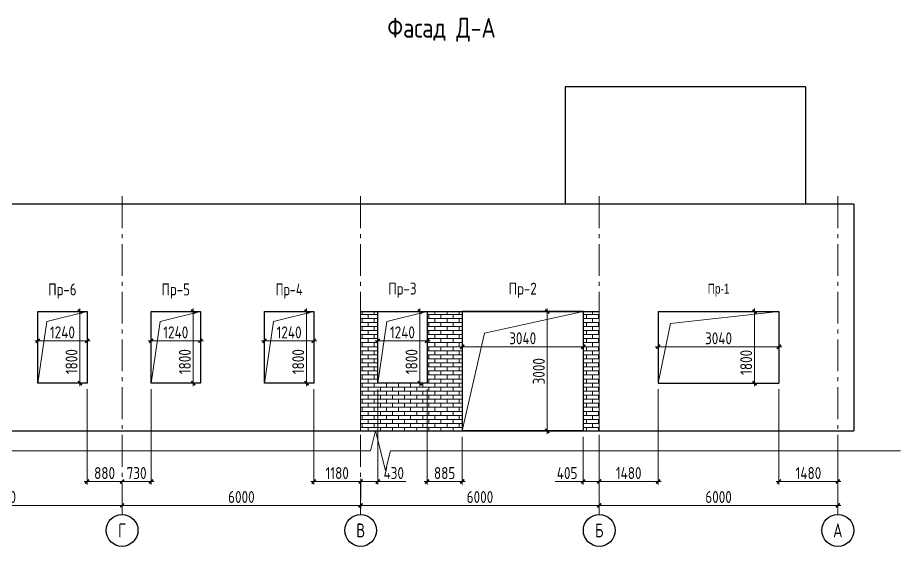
# Model space of a CAD drawing. Extents: x -965262 to 1142518, y -357520 to 71675.
# Drawn here: x 1074066 to 1096264, y -224743 to -211451 of the extents above; entities that cross this region are included whole.
import ezdxf

# ---------------------------------------------------------------- set-up
doc = ezdxf.new("R2010")
doc.units = 0
doc.header["$LTSCALE"] = 10
doc.linetypes.add('GOST2.303 6', pattern=[12, 8, -1.5, 1, -1.5])
doc.layers.get('0').update_dxf_attribs({"linetype": 'CONTINUOUS', "lineweight": 30})
doc.layers.get('Defpoints').update_dxf_attribs({"linetype": 'CONTINUOUS'})
doc.styles.add('GOST 2.304', font='isocpeur.ttf', dxfattribs={"width": 0.75, "height": 250})
doc.styles.add('ГОСТ 2м', font='isocpeur.ttf', dxfattribs={"width": 0.8, "height": 250})
doc.dimstyles.new('ГОСТ 2м', dxfattribs={"dimtxt": 250, "dimasz": 100, "dimexe": 75, "dimexo": 150, "dimgap": 62.5, "dimtad": 1, "dimdec": 0, "dimtxsty": 'ГОСТ 2м', "dimblk": 'ARCHTICK', "dimcen": 150, "dimdle": 75, "dimclrd": 256, "dimclre": 256, "dimclrt": 256, "dimadec": 0, "dimazin": 0, "dimtfac": 1, "dimtdec": 0, "dimtmove": 0, "dimatfit": 3, "dimldrblk": 'OBLIQUE', "dimfxl": 1, "dimlwd": 15, "dimlwe": 15, "dimarcsym": 0})

# ---------------------------------------------------------------- blocks, each defined once
blk = doc.blocks.new('_ArchTick')
at = {"color": 0, "linetype": 'ByBlock', "lineweight": 0, "const_width": 0.4}
blk.add_lwpolyline([(-0.5, -0.5), (0.5, 0.5)], dxfattribs=at)
blk = doc.blocks.new('*D2397')
at = {"lineweight": 15, "transparency": 16777216}
for p, q in [((1093212, -220791), (1093212, -223188)), ((1094692, -222309), (1094692, -223188)), ((1093137, -223113), (1094767, -223113))]:
    blk.add_line(p, q, dxfattribs=at)
at = {"layer": 'Defpoints', "color": 0, "transparency": 16777216}
for p in [(1093212, -220641, 0), (1094692, -222159), (1094692, -223113)]:
    blk.add_point(p, dxfattribs=at)
at = {"lineweight": 15, "transparency": 16777216, "xscale": 100, "yscale": 100, "zscale": 100, "rotation": 180}
blk.add_blockref('_ArchTick', (1093212, -223113), dxfattribs=at)
at = {"lineweight": 15, "transparency": 16777216, "xscale": 100, "yscale": 100, "zscale": 100}
blk.add_blockref('_ArchTick', (1094692, -223113), dxfattribs=at)
at = {"lineweight": 15, "transparency": 16777216, "insert": (1093952, -222901), "char_height": 250, "attachment_point": 5, "style": 'ГОСТ 2м'}
blk.add_mtext('{\\H1.2x;1480}', dxfattribs=at)
blk = doc.blocks.new('_Oblique')
at = {"color": 0, "linetype": 'ByBlock', "lineweight": -2}
blk.add_line((-0.5, -0.5), (0.5, 0.5), dxfattribs=at)
blk = doc.blocks.new('*D2398')
at = {"lineweight": 15, "transparency": 16777216}
for p, q in [((1088287, -221991), (1088287, -223188)), ((1088692, -221991), (1088692, -223188)), ((1088287, -223113), (1087582, -223113)), ((1088767, -223113), (1088287, -223113))]:
    blk.add_line(p, q, dxfattribs=at)
at = {"layer": 'Defpoints', "color": 0, "transparency": 16777216}
for p in [(1088287, -221841, 0), (1088692, -221841), (1088287, -223113)]:
    blk.add_point(p, dxfattribs=at)
at = {"lineweight": 15, "transparency": 16777216, "xscale": 100, "yscale": 100, "zscale": 100, "rotation": 180}
blk.add_blockref('_ArchTick', (1088287, -223113), dxfattribs=at)
at = {"lineweight": 15, "transparency": 16777216, "xscale": 100, "yscale": 100, "zscale": 100}
blk.add_blockref('_ArchTick', (1088692, -223113), dxfattribs=at)
at = {"lineweight": 15, "transparency": 16777216, "insert": (1087884, -222901), "char_height": 250, "attachment_point": 5, "style": 'ГОСТ 2м'}
blk.add_mtext('{\\H1.2x;405}', dxfattribs=at)
blk = doc.blocks.new('*D2463')
at = {"lineweight": 15, "transparency": 16777216}
for p, q in [((1090172, -220791), (1090172, -223188)), ((1088692, -221991), (1088692, -223188)), ((1088617, -223113), (1090247, -223113))]:
    blk.add_line(p, q, dxfattribs=at)
at = {"layer": 'Defpoints', "color": 0, "transparency": 16777216}
for p in [(1090172, -220641, 0), (1088692, -221841, 0), (1090172, -223113)]:
    blk.add_point(p, dxfattribs=at)
at = {"lineweight": 15, "transparency": 16777216, "xscale": 100, "yscale": 100, "zscale": 100, "rotation": 180}
blk.add_blockref('_ArchTick', (1088692, -223113), dxfattribs=at)
at = {"lineweight": 15, "transparency": 16777216, "xscale": 100, "yscale": 100, "zscale": 100}
blk.add_blockref('_ArchTick', (1090172, -223113), dxfattribs=at)
at = {"lineweight": 15, "transparency": 16777216, "insert": (1089432, -222901), "char_height": 250, "attachment_point": 5, "style": 'ГОСТ 2м'}
blk.add_mtext('{\\H1.2x;1480}', dxfattribs=at)
blk = doc.blocks.new('*D2464')
at = {"lineweight": 15, "transparency": 16777216}
for p, q in [((1088617, -223715), (1094767, -223715)), ((1088692, -223731), (1088692, -223790)), ((1094692, -223731), (1094692, -223790))]:
    blk.add_line(p, q, dxfattribs=at)
at = {"layer": 'Defpoints', "color": 0, "transparency": 16777216}
for p in [(1088692, -223581), (1094692, -223581), (1094692, -223715)]:
    blk.add_point(p, dxfattribs=at)
at = {"lineweight": 15, "transparency": 16777216, "xscale": 100, "yscale": 100, "zscale": 100, "rotation": 180}
blk.add_blockref('_ArchTick', (1088692, -223715), dxfattribs=at)
at = {"lineweight": 15, "transparency": 16777216, "xscale": 100, "yscale": 100, "zscale": 100}
blk.add_blockref('_ArchTick', (1094692, -223715), dxfattribs=at)
at = {"lineweight": 15, "transparency": 16777216, "insert": (1091692, -223503), "char_height": 250, "attachment_point": 5, "style": 'ГОСТ 2м'}
blk.add_mtext('{\\H1.2x;6000}', dxfattribs=at)
blk = doc.blocks.new('*D2381')
at = {"lineweight": 15, "transparency": 16777216}
for p, q in [((1085247, -219141), (1085247, -219800)), ((1088287, -219141), (1088287, -219800)), ((1085172, -219725), (1088362, -219725))]:
    blk.add_line(p, q, dxfattribs=at)
at = {"layer": 'Defpoints', "color": 0, "transparency": 16777216}
for p in [(1085247, -218991, 0), (1088287, -218991, 0), (1088287, -219725)]:
    blk.add_point(p, dxfattribs=at)
at = {"lineweight": 15, "transparency": 16777216, "xscale": 100, "yscale": 100, "zscale": 100, "rotation": 180}
blk.add_blockref('_ArchTick', (1085247, -219725), dxfattribs=at)
at = {"lineweight": 15, "transparency": 16777216, "xscale": 100, "yscale": 100, "zscale": 100}
blk.add_blockref('_ArchTick', (1088287, -219725), dxfattribs=at)
at = {"lineweight": 15, "transparency": 16777216, "insert": (1086767, -219513), "char_height": 250, "attachment_point": 5, "style": 'ГОСТ 2м'}
blk.add_mtext('{\\H1.2x;3040}', dxfattribs=at)
blk = doc.blocks.new('*D2382')
at = {"lineweight": 15, "transparency": 16777216}
for p, q in [((1088137, -218841), (1087310, -218841)), ((1087385, -218766), (1087385, -221916)), ((1088137, -221841), (1087310, -221841))]:
    blk.add_line(p, q, dxfattribs=at)
at = {"layer": 'Defpoints', "color": 0, "transparency": 16777216}
for p in [(1088287, -218841, 0), (1087385, -221841), (1088287, -221841)]:
    blk.add_point(p, dxfattribs=at)
at = {"lineweight": 15, "transparency": 16777216, "xscale": 100, "yscale": 100, "zscale": 100}
for p, rotation in [((1087385, -218841), 90), ((1087385, -221841), 270)]:
    blk.add_blockref('_ArchTick', p, dxfattribs=dict(at, rotation=rotation))
at = {"lineweight": 15, "transparency": 16777216, "insert": (1087172, -220341), "char_height": 250, "attachment_point": 5, "rotation": 90, "style": 'ГОСТ 2м'}
blk.add_mtext('{\\H1.2x;3000}', dxfattribs=at)
blk = doc.blocks.new('*D2418')
at = {"lineweight": 15, "transparency": 16777216}
for p, q in [((1090322, -218841), (1092674, -218841)), ((1092599, -218766), (1092599, -220716)), ((1090322, -220641), (1092674, -220641))]:
    blk.add_line(p, q, dxfattribs=at)
at = {"layer": 'Defpoints', "color": 0, "transparency": 16777216}
for p in [(1090172, -218841, 0), (1090172, -220641, 0), (1092599, -220641)]:
    blk.add_point(p, dxfattribs=at)
at = {"lineweight": 15, "transparency": 16777216, "xscale": 100, "yscale": 100, "zscale": 100}
for p, rotation in [((1092599, -218841), 90), ((1092599, -220641), 270)]:
    blk.add_blockref('_ArchTick', p, dxfattribs=dict(at, rotation=rotation))
at = {"lineweight": 15, "transparency": 16777216, "insert": (1092387, -220118), "char_height": 250, "attachment_point": 5, "rotation": 90, "style": 'ГОСТ 2м'}
blk.add_mtext('{\\H1.2x;1800}', dxfattribs=at)
blk = doc.blocks.new('*D2383')
at = {"lineweight": 15, "transparency": 16777216}
for p, q in [((1090097, -219725), (1093287, -219725)), ((1090172, -220293), (1090172, -219650)), ((1093212, -220293), (1093212, -219650))]:
    blk.add_line(p, q, dxfattribs=at)
at = {"layer": 'Defpoints', "color": 0, "transparency": 16777216}
for p in [(1093212, -219725), (1090172, -220443), (1093212, -220443)]:
    blk.add_point(p, dxfattribs=at)
at = {"lineweight": 15, "transparency": 16777216, "xscale": 100, "yscale": 100, "zscale": 100, "rotation": 180}
blk.add_blockref('_ArchTick', (1090172, -219725), dxfattribs=at)
at = {"lineweight": 15, "transparency": 16777216, "xscale": 100, "yscale": 100, "zscale": 100}
blk.add_blockref('_ArchTick', (1093212, -219725), dxfattribs=at)
at = {"lineweight": 15, "transparency": 16777216, "insert": (1091692, -219513), "char_height": 250, "attachment_point": 5, "style": 'ГОСТ 2м'}
blk.add_mtext('{\\H1.2x;3040}', dxfattribs=at)
blk = doc.blocks.new('*D2384')
at = {"lineweight": 15, "transparency": 16777216}
for p, q in [((1075812, -220791), (1075812, -223188)), ((1076767, -223113), (1075737, -223113))]:
    blk.add_line(p, q, dxfattribs=at)
at = {"layer": 'Defpoints', "color": 0, "transparency": 16777216}
for p in [(1075812, -220641, 0), (1076692, -223038), (1075812, -223113)]:
    blk.add_point(p, dxfattribs=at)
at = {"lineweight": 15, "transparency": 16777216, "xscale": 100, "yscale": 100, "zscale": 100, "rotation": 180}
blk.add_blockref('_ArchTick', (1075812, -223113), dxfattribs=at)
at = {"lineweight": 15, "transparency": 16777216, "xscale": 100, "yscale": 100, "zscale": 100}
blk.add_blockref('_ArchTick', (1076692, -223113), dxfattribs=at)
at = {"lineweight": 15, "transparency": 16777216, "insert": (1076252, -222901), "char_height": 250, "attachment_point": 5, "style": 'ГОСТ 2м'}
blk.add_mtext('{\\H1.2x;880}', dxfattribs=at)
blk = doc.blocks.new('*D2385')
at = {"lineweight": 15, "transparency": 16777216}
for p, q in [((1077422, -220791), (1077422, -223188)), ((1076617, -223113), (1077497, -223113))]:
    blk.add_line(p, q, dxfattribs=at)
at = {"layer": 'Defpoints', "color": 0, "transparency": 16777216}
for p in [(1077422, -220641, 0), (1076692, -223038), (1077422, -223113)]:
    blk.add_point(p, dxfattribs=at)
at = {"lineweight": 15, "transparency": 16777216, "xscale": 100, "yscale": 100, "zscale": 100, "rotation": 180}
blk.add_blockref('_ArchTick', (1076692, -223113), dxfattribs=at)
at = {"lineweight": 15, "transparency": 16777216, "xscale": 100, "yscale": 100, "zscale": 100}
blk.add_blockref('_ArchTick', (1077422, -223113), dxfattribs=at)
at = {"lineweight": 15, "transparency": 16777216, "insert": (1077057, -222901), "char_height": 250, "attachment_point": 5, "style": 'ГОСТ 2м'}
blk.add_mtext('{\\H1.2x;730}', dxfattribs=at)
blk = doc.blocks.new('*D2386')
at = {"lineweight": 15, "transparency": 16777216}
for p, q in [((1081512, -220791), (1081512, -223188)), ((1082692, -223565), (1082692, -223038)), ((1081437, -223113), (1082767, -223113))]:
    blk.add_line(p, q, dxfattribs=at)
at = {"layer": 'Defpoints', "color": 0, "transparency": 16777216}
for p in [(1081512, -220641, 0), (1082692, -223113), (1082692, -223715)]:
    blk.add_point(p, dxfattribs=at)
at = {"lineweight": 15, "transparency": 16777216, "xscale": 100, "yscale": 100, "zscale": 100, "rotation": 180}
blk.add_blockref('_ArchTick', (1081512, -223113), dxfattribs=at)
at = {"lineweight": 15, "transparency": 16777216, "xscale": 100, "yscale": 100, "zscale": 100}
blk.add_blockref('_ArchTick', (1082692, -223113), dxfattribs=at)
at = {"lineweight": 15, "transparency": 16777216, "insert": (1082102, -222901), "char_height": 250, "attachment_point": 5, "style": 'ГОСТ 2м'}
blk.add_mtext('{\\H1.2x;1180}', dxfattribs=at)
blk = doc.blocks.new('*D2419')
at = {"lineweight": 15, "transparency": 16777216}
for p, q in [((1083122, -220791), (1083122, -223188)), ((1082692, -223113), (1083197, -223113)), ((1083122, -223113), (1083827, -223113))]:
    blk.add_line(p, q, dxfattribs=at)
at = {"layer": 'Defpoints', "color": 0, "transparency": 16777216}
for p in [(1083122, -220641, 0), (1082692, -223038), (1082692, -223113)]:
    blk.add_point(p, dxfattribs=at)
at = {"lineweight": 15, "transparency": 16777216, "xscale": 100, "yscale": 100, "zscale": 100, "rotation": 180}
blk.add_blockref('_ArchTick', (1082692, -223113), dxfattribs=at)
at = {"lineweight": 15, "transparency": 16777216, "xscale": 100, "yscale": 100, "zscale": 100}
blk.add_blockref('_ArchTick', (1083122, -223113), dxfattribs=at)
at = {"lineweight": 15, "transparency": 16777216, "insert": (1083524, -222901), "char_height": 250, "attachment_point": 5, "style": 'ГОСТ 2м'}
blk.add_mtext('{\\H1.2x;430}', dxfattribs=at)
blk = doc.blocks.new('*D2420')
at = {"lineweight": 15, "transparency": 16777216}
for p, q in [((1084362, -220791), (1084362, -223188)), ((1085247, -221991), (1085247, -223188)), ((1084287, -223113), (1085322, -223113))]:
    blk.add_line(p, q, dxfattribs=at)
at = {"layer": 'Defpoints', "color": 0, "transparency": 16777216}
for p in [(1084362, -220641, 0), (1085247, -221841, 0), (1085247, -223113)]:
    blk.add_point(p, dxfattribs=at)
at = {"lineweight": 15, "transparency": 16777216, "xscale": 100, "yscale": 100, "zscale": 100, "rotation": 180}
blk.add_blockref('_ArchTick', (1084362, -223113), dxfattribs=at)
at = {"lineweight": 15, "transparency": 16777216, "xscale": 100, "yscale": 100, "zscale": 100}
blk.add_blockref('_ArchTick', (1085247, -223113), dxfattribs=at)
at = {"lineweight": 15, "transparency": 16777216, "insert": (1084804, -222901), "char_height": 250, "attachment_point": 5, "style": 'ГОСТ 2м'}
blk.add_mtext('{\\H1.2x;885}', dxfattribs=at)
blk = doc.blocks.new('*D2421')
at = {"lineweight": 15, "transparency": 16777216}
for p, q in [((1070617, -223715), (1076767, -223715)), ((1070692, -223565), (1070692, -223640)), ((1076692, -223731), (1076692, -223790))]:
    blk.add_line(p, q, dxfattribs=at)
at = {"layer": 'Defpoints', "color": 0, "transparency": 16777216}
for p in [(1070692, -223715), (1076692, -223581), (1076692, -223715)]:
    blk.add_point(p, dxfattribs=at)
at = {"lineweight": 15, "transparency": 16777216, "xscale": 100, "yscale": 100, "zscale": 100, "rotation": 180}
blk.add_blockref('_ArchTick', (1070692, -223715), dxfattribs=at)
at = {"lineweight": 15, "transparency": 16777216, "xscale": 100, "yscale": 100, "zscale": 100}
blk.add_blockref('_ArchTick', (1076692, -223715), dxfattribs=at)
at = {"lineweight": 15, "transparency": 16777216, "insert": (1073692, -223503), "char_height": 250, "attachment_point": 5, "style": 'ГОСТ 2м'}
blk.add_mtext('{\\H1.2x;6000}', dxfattribs=at)
blk = doc.blocks.new('*D2422')
at = {"lineweight": 15, "transparency": 16777216}
for p, q in [((1076617, -223715), (1082767, -223715)), ((1076692, -223731), (1076692, -223790)), ((1082692, -223731), (1082692, -223790))]:
    blk.add_line(p, q, dxfattribs=at)
at = {"layer": 'Defpoints', "color": 0, "transparency": 16777216}
for p in [(1076692, -223581), (1082692, -223581), (1082692, -223715)]:
    blk.add_point(p, dxfattribs=at)
at = {"lineweight": 15, "transparency": 16777216, "xscale": 100, "yscale": 100, "zscale": 100, "rotation": 180}
blk.add_blockref('_ArchTick', (1076692, -223715), dxfattribs=at)
at = {"lineweight": 15, "transparency": 16777216, "xscale": 100, "yscale": 100, "zscale": 100}
blk.add_blockref('_ArchTick', (1082692, -223715), dxfattribs=at)
at = {"lineweight": 15, "transparency": 16777216, "insert": (1079692, -223503), "char_height": 250, "attachment_point": 5, "style": 'ГОСТ 2м'}
blk.add_mtext('{\\H1.2x;6000}', dxfattribs=at)
blk = doc.blocks.new('*D2423')
at = {"lineweight": 15, "transparency": 16777216}
for p, q in [((1082617, -223715), (1088767, -223715)), ((1082692, -223731), (1082692, -223790)), ((1088692, -223731), (1088692, -223790))]:
    blk.add_line(p, q, dxfattribs=at)
at = {"layer": 'Defpoints', "color": 0, "transparency": 16777216}
for p in [(1082692, -223581), (1088692, -223581), (1088692, -223715)]:
    blk.add_point(p, dxfattribs=at)
at = {"lineweight": 15, "transparency": 16777216, "xscale": 100, "yscale": 100, "zscale": 100, "rotation": 180}
blk.add_blockref('_ArchTick', (1082692, -223715), dxfattribs=at)
at = {"lineweight": 15, "transparency": 16777216, "xscale": 100, "yscale": 100, "zscale": 100}
blk.add_blockref('_ArchTick', (1088692, -223715), dxfattribs=at)
at = {"lineweight": 15, "transparency": 16777216, "insert": (1085692, -223503), "char_height": 250, "attachment_point": 5, "style": 'ГОСТ 2м'}
blk.add_mtext('{\\H1.2x;6000}', dxfattribs=at)
blk = doc.blocks.new('*D2403')
at = {"lineweight": 15, "transparency": 16777216}
for p, q in [((1083122, -218991), (1083122, -219650)), ((1084362, -218991), (1084362, -219650)), ((1083047, -219575), (1084437, -219575))]:
    blk.add_line(p, q, dxfattribs=at)
at = {"layer": 'Defpoints', "color": 0, "transparency": 16777216}
for p in [(1083122, -218841, 0), (1084362, -218841, 0), (1084362, -219575)]:
    blk.add_point(p, dxfattribs=at)
at = {"lineweight": 15, "transparency": 16777216, "xscale": 100, "yscale": 100, "zscale": 100, "rotation": 180}
blk.add_blockref('_ArchTick', (1083122, -219575), dxfattribs=at)
at = {"lineweight": 15, "transparency": 16777216, "xscale": 100, "yscale": 100, "zscale": 100}
blk.add_blockref('_ArchTick', (1084362, -219575), dxfattribs=at)
at = {"lineweight": 15, "transparency": 16777216, "insert": (1083742, -219363), "char_height": 250, "attachment_point": 5, "style": 'ГОСТ 2м'}
blk.add_mtext('{\\H1.2x;1240}', dxfattribs=at)
blk = doc.blocks.new('*D2358')
at = {"lineweight": 15, "transparency": 16777216}
for p, q in [((1084212, -218841), (1084108, -218841)), ((1084183, -218766), (1084183, -220716)), ((1084212, -220641), (1084108, -220641))]:
    blk.add_line(p, q, dxfattribs=at)
at = {"layer": 'Defpoints', "color": 0, "transparency": 16777216}
for p in [(1084362, -218841), (1084183, -220641), (1084362, -220641, 0)]:
    blk.add_point(p, dxfattribs=at)
at = {"lineweight": 15, "transparency": 16777216, "xscale": 100, "yscale": 100, "zscale": 100}
for p, rotation in [((1084183, -218841), 90), ((1084183, -220641), 270)]:
    blk.add_blockref('_ArchTick', p, dxfattribs=dict(at, rotation=rotation))
at = {"lineweight": 15, "transparency": 16777216, "insert": (1083971, -220100), "char_height": 250, "attachment_point": 5, "rotation": 90, "style": 'ГОСТ 2м'}
blk.add_mtext('{\\H1.2x;1800}', dxfattribs=at)
blk = doc.blocks.new('*D2359')
at = {"lineweight": 15, "transparency": 16777216}
for p, q in [((1080272, -218991), (1080272, -219650)), ((1081512, -218991), (1081512, -219650)), ((1080197, -219575), (1081587, -219575))]:
    blk.add_line(p, q, dxfattribs=at)
at = {"layer": 'Defpoints', "color": 0, "transparency": 16777216}
for p in [(1080272, -218841, 0), (1081512, -218841), (1081512, -219575)]:
    blk.add_point(p, dxfattribs=at)
at = {"lineweight": 15, "transparency": 16777216, "xscale": 100, "yscale": 100, "zscale": 100, "rotation": 180}
blk.add_blockref('_ArchTick', (1080272, -219575), dxfattribs=at)
at = {"lineweight": 15, "transparency": 16777216, "xscale": 100, "yscale": 100, "zscale": 100}
blk.add_blockref('_ArchTick', (1081512, -219575), dxfattribs=at)
at = {"lineweight": 15, "transparency": 16777216, "insert": (1080892, -219363), "char_height": 250, "attachment_point": 5, "style": 'ГОСТ 2м'}
blk.add_mtext('{\\H1.2x;1240}', dxfattribs=at)
blk = doc.blocks.new('*D2360')
at = {"lineweight": 15, "transparency": 16777216}
for p, q in [((1081362, -218841), (1081258, -218841)), ((1081333, -218766), (1081333, -220716)), ((1081362, -220641), (1081258, -220641))]:
    blk.add_line(p, q, dxfattribs=at)
at = {"layer": 'Defpoints', "color": 0, "transparency": 16777216}
for p in [(1081512, -218841), (1081333, -220641), (1081512, -220641)]:
    blk.add_point(p, dxfattribs=at)
at = {"lineweight": 15, "transparency": 16777216, "xscale": 100, "yscale": 100, "zscale": 100}
for p, rotation in [((1081333, -218841), 90), ((1081333, -220641), 270)]:
    blk.add_blockref('_ArchTick', p, dxfattribs=dict(at, rotation=rotation))
at = {"lineweight": 15, "transparency": 16777216, "insert": (1081121, -220100), "char_height": 250, "attachment_point": 5, "rotation": 90, "style": 'ГОСТ 2м'}
blk.add_mtext('{\\H1.2x;1800}', dxfattribs=at)
blk = doc.blocks.new('*D2361')
at = {"lineweight": 15, "transparency": 16777216}
for p, q in [((1077422, -218991), (1077422, -219650)), ((1078662, -218991), (1078662, -219650)), ((1077347, -219575), (1078737, -219575))]:
    blk.add_line(p, q, dxfattribs=at)
at = {"layer": 'Defpoints', "color": 0, "transparency": 16777216}
for p in [(1077422, -218841, 0), (1078662, -218841), (1078662, -219575)]:
    blk.add_point(p, dxfattribs=at)
at = {"lineweight": 15, "transparency": 16777216, "xscale": 100, "yscale": 100, "zscale": 100, "rotation": 180}
blk.add_blockref('_ArchTick', (1077422, -219575), dxfattribs=at)
at = {"lineweight": 15, "transparency": 16777216, "xscale": 100, "yscale": 100, "zscale": 100}
blk.add_blockref('_ArchTick', (1078662, -219575), dxfattribs=at)
at = {"lineweight": 15, "transparency": 16777216, "insert": (1078042, -219363), "char_height": 250, "attachment_point": 5, "style": 'ГОСТ 2м'}
blk.add_mtext('{\\H1.2x;1240}', dxfattribs=at)
blk = doc.blocks.new('*D2362')
at = {"lineweight": 15, "transparency": 16777216}
for p, q in [((1078512, -218841), (1078408, -218841)), ((1078483, -218766), (1078483, -220716)), ((1078512, -220641), (1078408, -220641))]:
    blk.add_line(p, q, dxfattribs=at)
at = {"layer": 'Defpoints', "color": 0, "transparency": 16777216}
for p in [(1078662, -218841), (1078483, -220641), (1078662, -220641)]:
    blk.add_point(p, dxfattribs=at)
at = {"lineweight": 15, "transparency": 16777216, "xscale": 100, "yscale": 100, "zscale": 100}
for p, rotation in [((1078483, -218841), 90), ((1078483, -220641), 270)]:
    blk.add_blockref('_ArchTick', p, dxfattribs=dict(at, rotation=rotation))
at = {"lineweight": 15, "transparency": 16777216, "insert": (1078271, -220100), "char_height": 250, "attachment_point": 5, "rotation": 90, "style": 'ГОСТ 2м'}
blk.add_mtext('{\\H1.2x;1800}', dxfattribs=at)
blk = doc.blocks.new('*D2363')
at = {"lineweight": 15, "transparency": 16777216}
for p, q in [((1074572, -218991), (1074572, -219650)), ((1075812, -218991), (1075812, -219650)), ((1074497, -219575), (1075887, -219575))]:
    blk.add_line(p, q, dxfattribs=at)
at = {"layer": 'Defpoints', "color": 0, "transparency": 16777216}
for p in [(1074572, -218841), (1075812, -218841), (1075812, -219575)]:
    blk.add_point(p, dxfattribs=at)
at = {"lineweight": 15, "transparency": 16777216, "xscale": 100, "yscale": 100, "zscale": 100, "rotation": 180}
blk.add_blockref('_ArchTick', (1074572, -219575), dxfattribs=at)
at = {"lineweight": 15, "transparency": 16777216, "xscale": 100, "yscale": 100, "zscale": 100}
blk.add_blockref('_ArchTick', (1075812, -219575), dxfattribs=at)
at = {"lineweight": 15, "transparency": 16777216, "insert": (1075192, -219363), "char_height": 250, "attachment_point": 5, "style": 'ГОСТ 2м'}
blk.add_mtext('{\\H1.2x;1240}', dxfattribs=at)
blk = doc.blocks.new('*D2364')
at = {"lineweight": 15, "transparency": 16777216}
for p, q in [((1075662, -218841), (1075558, -218841)), ((1075633, -218766), (1075633, -220716)), ((1075662, -220641), (1075558, -220641))]:
    blk.add_line(p, q, dxfattribs=at)
at = {"layer": 'Defpoints', "color": 0, "transparency": 16777216}
for p in [(1075812, -218841), (1075633, -220641), (1075812, -220641)]:
    blk.add_point(p, dxfattribs=at)
at = {"lineweight": 15, "transparency": 16777216, "xscale": 100, "yscale": 100, "zscale": 100}
for p, rotation in [((1075633, -218841), 90), ((1075633, -220641), 270)]:
    blk.add_blockref('_ArchTick', p, dxfattribs=dict(at, rotation=rotation))
at = {"lineweight": 15, "transparency": 16777216, "insert": (1075421, -220100), "char_height": 250, "attachment_point": 5, "rotation": 90, "style": 'ГОСТ 2м'}
blk.add_mtext('{\\H1.2x;1800}', dxfattribs=at)

msp = doc.modelspace()

# ---------------------------------------------------------------- hatches: boundary and pattern name
at = {"lineweight": 15, "ltscale": 200}
h = msp.add_hatch(dxfattribs=at)
h.set_pattern_fill('AR-BRSTD', color=256, scale=1.5, style=0)
h.set_pattern_definition([(0, (1083034.18, -221756.31), (0, 101.6127), []), (90, (1083034.18, -221756.31), (-152.4, 101.6127), [101.6127, -101.6127])])
h.paths.add_polyline_path([(1083068, -221340.5), (1082943, -221840.5), (1083193, -221840.5)], flags=0)
h.paths.add_polyline_path([(1083068, -221340.5), (1082943, -221840.5), (1083193, -221840.5)], flags=16)
h.paths.add_polyline_path([(1084361.8, -220640.5), (1085246.8, -220640.5), (1085246.8, -218840.5), (1084361.8, -218840.5)])
h.paths.add_polyline_path([(1082691.8, -220640.5), (1082691.8, -221840.5), (1085246.8, -221840.5), (1085246.8, -220640.5)])
h.paths.add_polyline_path([(1088286.8, -220640.5), (1088691.8, -220640.5), (1088691.8, -218840.5), (1088286.8, -218840.5)])
h.paths.add_polyline_path([(1088691.8, -220640.5), (1088286.8, -220640.5), (1088286.8, -221840.5), (1088691.8, -221840.5)])
h.paths.add_polyline_path([(1083121.8, -218840.5), (1082691.8, -218840.5), (1082691.8, -220640.5), (1083121.8, -220640.5)])

# ---------------------------------------------------------------- linework, layer by layer
at = {"ltscale": 100}
for p, q in [((1087831, -213192.5, 9801.8), (1087831, -216140.5, 9801.8)), ((1093881, -213192.5, 9801.8), (1093881, -216140.5, 9801.8))]:
    msp.add_line(p, q, dxfattribs=at)
for p, q in [((1093881, -213192.5, 9801.8), (1087831, -213192.5, 9801.8)), ((1095091.8, -216140.5, 9801.8), (1070291.8, -216140.5, 9801.8)), ((1095091.8, -216140.5, 9801.8), (1095091.8, -221840.5, 9801.8)), ((1070291.8, -221840.5, 9801.8), (1095091.8, -221840.5, 9801.8))]:
    msp.add_line(p, q)
at = {"linetype": 'GOST2.303 6', "lineweight": 9, "ltscale": 10}
for p, q in [((1076691.8, -223943, 9801.8), (1076691.8, -215799, 9801.8)), ((1082691.8, -223943, 9801.8), (1082691.8, -215799, 9801.8)), ((1088691.8, -223943, 9801.8), (1088691.8, -215799, 9801.8)), ((1094691.8, -223943, 9801.8), (1094691.8, -215799, 9801.8))]:
    msp.add_line(p, q, dxfattribs=at)
at = {"lineweight": 30}
for p, q in [((1074571.8, -220640.5, 9801.8), (1074571.8, -218840.5, 9801.8)), ((1074571.8, -218840.5, 9801.8), (1075811.8, -218840.5, 9801.8)), ((1075811.8, -218840.5, 9801.8), (1075811.8, -220640.5, 9801.8)), ((1077421.8, -220640.5, 9801.8), (1077421.8, -218840.5, 9801.8)), ((1077421.8, -218840.5, 9801.8), (1078661.8, -218840.5, 9801.8)), ((1078661.8, -218840.5, 9801.8), (1078661.8, -220640.5, 9801.8)), ((1080271.8, -220640.5, 9801.8), (1080271.8, -218840.5, 9801.8)), ((1080271.8, -218840.5, 9801.8), (1081511.8, -218840.5, 9801.8)), ((1081511.8, -218840.5, 9801.8), (1081511.8, -220640.5, 9801.8)), ((1083121.8, -220640.5, 9801.8), (1083121.8, -218840.5, 9801.8)), ((1083121.8, -218840.5, 9801.8), (1084361.8, -218840.5, 9801.8)), ((1084361.8, -218840.5, 9801.8), (1084361.8, -220640.5, 9801.8)), ((1088286.8, -218840.5, 9801.8), (1085246.8, -218840.5, 9801.8)), ((1090171.8, -218840.5, 9801.8), (1090171.8, -220640.5, 9801.8)), ((1090171.8, -218840.5, 9801.8), (1093211.8, -218840.5, 9801.8)), ((1093211.8, -218840.5, 9801.8), (1093211.8, -220640.5, 9801.8)), ((1090171.8, -220640.5, 9801.8), (1093211.8, -220640.5, 9801.8)), ((1088286.8, -221840.5, 9801.8), (1085246.8, -221840.5, 9801.8))]:
    msp.add_line(p, q, dxfattribs=at)
at = {"ltscale": 200}
msp.add_line((1082691.8, -218840.5, 9801.8), (1088691.8, -218840.5, 9801.8), dxfattribs=at)
at = {"lineweight": 15}
for p, q in [((1082691.8, -218840.5, 9801.8), (1082691.8, -221840.5, 9801.8)), ((1088691.8, -218840.5, 9801.8), (1088691.8, -221840.5, 9801.8))]:
    msp.add_line(p, q, dxfattribs=at)
at = {"lineweight": 30, "ltscale": 200}
for p, q in [((1085246.8, -218840.5, 9801.8), (1085246.8, -221840.5, 9801.8)), ((1088286.8, -218840.5, 9801.8), (1088286.8, -221840.5, 9801.8))]:
    msp.add_line(p, q, dxfattribs=at)
at = {"lineweight": 30, "ltscale": 0.3}
for p, q in [((1075811.8, -220640.5, 9801.8), (1074571.8, -220640.5, 9801.8)), ((1078661.8, -220640.5, 9801.8), (1077421.8, -220640.5, 9801.8)), ((1081511.8, -220640.5, 9801.8), (1080271.8, -220640.5, 9801.8)), ((1084361.8, -220640.5, 9801.8), (1083121.8, -220640.5, 9801.8))]:
    msp.add_line(p, q, dxfattribs=at)
at = {"color": 5, "lineweight": 15, "ltscale": 200}
for p, q in [((1070122, -222340.5, 9801.8), (1082943, -222340.5, 9801.8)), ((1083443, -222340.5, 9801.8), (1096264, -222340.5, 9801.8))]:
    msp.add_line(p, q, dxfattribs=at)
at = {"color": 1, "linetype": 'GOST2.303 6', "lineweight": 0}
msp.add_line((1088691.8, -223943, 9801.8), (1088691.8, -223497, 9801.8), dxfattribs=at)
at = {"color": 1, "lineweight": 0, "ltscale": 200}
for p, q in [((1088691.8, -223943, 9801.8), (1088691.8, -223581, 9801.8)), ((1094691.8, -223943, 9801.8), (1094691.8, -223581, 9801.8))]:
    msp.add_line(p, q, dxfattribs=at)
at = {"lineweight": 15, "ltscale": 200, "elevation": 9801.8}
for points in [[(1074571.8, -220640.5), (1074801.1, -219087.5), (1075811.8, -218840.5)], [(1077421.8, -220640.5), (1077651.1, -219087.5), (1078661.8, -218840.5)], [(1080271.8, -220640.5), (1080501.1, -219087.5), (1081511.8, -218840.5)], [(1083121.8, -220640.5), (1083351.1, -219087.5), (1084361.8, -218840.5)], [(1085246.8, -221840.5), (1085809.6, -219382.7), (1088286.8, -218840.5)], [(1090171.8, -220640.5), (1090487.7, -219138.6), (1093211.8, -218840.5)]]:
    msp.add_lwpolyline(points, dxfattribs=at)
at = {"color": 5, "lineweight": 15, "ltscale": 10, "elevation": 9801.8}
for points in [[(1082943, -222340.5), (1083068, -221840.5)], [(1083068, -221840.5), (1083318, -222840.5)], [(1083318, -222840.5), (1083443, -222340.5)]]:
    msp.add_lwpolyline(points, dxfattribs=at)
for centre in [(1076691.8, -224343.1, 9801.8), (1082691.8, -224343.1, 9801.8), (1088691.8, -224343.1, 9801.8), (1094691.8, -224343.1, 9801.8)]:
    msp.add_circle(centre, 400.1)

# ---------------------------------------------------------------- texts
at = {"style": 'GOST 2.304'}
for s, insert, char_height, width, attachment_point in [('{\\W0.8;Фасад Д-А}', (1086088.3, -211454.5, 9801.8), 500, 7557.243, 3), ('{\\W0.8;Пр-6}', (1075191.8, -218323.9, 9801.8), 300, 3000, 5), ('{\\W0.8;Пр-5}', (1078041.8, -218323.9, 9801.8), 300, 3000, 5), ('Пр-4', (1080891.8, -218323.9, 9801.8), 300, 3000, 5), ('{\\W0.8;Пр-3}', (1083741.8, -218303.9, 9801.8), 300, 3000, 5), ('{\\W0.8;Пр-2}', (1086767.2, -218303.9, 9801.8), 300, 3000, 5), ('{\\Ftxt|c204;Пр-1}', (1091691.8, -218303.9, 9801.8), 250, 3000, 5)]:
    msp.add_mtext(s, dxfattribs=dict(at, insert=insert, char_height=char_height, width=width, attachment_point=attachment_point))
at = {"ltscale": 100, "char_height": 350.1, "width": 800.16, "attachment_point": 5, "style": 'GOST 2.304'}
for s, insert in [('Г', (1076691.8, -224343.1, 9801.8)), ('В', (1082691.8, -224343.1, 9801.8)), ('Б', (1088691.8, -224343.1, 9801.8)), ('А', (1094691.8, -224343.1, 9801.8))]:
    msp.add_mtext(s, dxfattribs=dict(at, insert=insert))

# ---------------------------------------------------------------- dimensions: what is measured, and where the dimension line sits
at = {"lineweight": 15}
for base, p1, p2, picture, middle in [((1075811.8, -219575.1, 9801.8), (1074571.8, -218840.5, 9801.8), (1075811.8, -218840.5, 9801.8), '*D2363', (1075191.8, -219362.6, 9801.8)), ((1078661.8, -219575.1, 9801.8), (1077421.8, -218840.5, 9801.8), (1078661.8, -218840.5, 9801.8), '*D2361', (1078041.8, -219362.6, 9801.8)), ((1081511.8, -219575.1, 9801.8), (1080271.8, -218840.5, 9801.8), (1081511.8, -218840.5, 9801.8), '*D2359', (1080891.8, -219362.6, 9801.8)), ((1084361.8, -219575.1, 9801.8), (1083121.8, -218840.5, 9801.8), (1084361.8, -218840.5, 9801.8), '*D2403', (1083741.8, -219362.6, 9801.8)), ((1088286.8, -219725.1, 9801.8), (1085246.8, -218990.5, 9801.8), (1088286.8, -218990.5, 9801.8), '*D2381', (1086766.8, -219512.6, 9801.8)), ((1093211.8, -219725.1, 9801.8), (1090171.8, -220442.7, 9801.8), (1093211.8, -220442.7, 9801.8), '*D2383', (1091691.8, -219512.6, 9801.8)), ((1075811.8, -223113, 9801.8), (1076691.8, -223038, 9801.8), (1075811.8, -220640.5, 9801.8), '*D2384', (1076251.8, -222900.5, 9801.8)), ((1077421.8, -223113, 9801.8), (1076691.8, -223038, 9801.8), (1077421.8, -220640.5, 9801.8), '*D2385', (1077056.8, -222900.5, 9801.8)), ((1082691.8, -223113, 9801.8), (1081511.8, -220640.5, 9801.8), (1082691.8, -223715, 9801.8), '*D2386', (1082101.8, -222900.5, 9801.8)), ((1085246.8, -223113, 9801.8), (1084361.8, -220640.5, 9801.8), (1085246.8, -221840.5, 9801.8), '*D2420', (1084804.3, -222900.5, 9801.8)), ((1090171.8, -223113, 9801.8), (1088691.8, -221840.5, 9801.8), (1090171.8, -220640.5, 9801.8), '*D2463', (1089431.8, -222900.5, 9801.8)), ((1094691.8, -223113, 9801.8), (1093211.8, -220640.5, 9801.8), (1094691.8, -222159, 9801.8), '*D2397', (1093951.8, -222900.5, 9801.8)), ((1088286.8, -223113, 9801.8), (1088691.8, -221840.5, 9801.8), (1088286.8, -221840.5, 9801.8), '*D2398', (1087884.3, -222900.5, 9801.8)), ((1076691.8, -223715, 9801.8), (1070691.8, -223715, 9801.8), (1076691.8, -223581, 9801.8), '*D2421', (1073691.8, -223502.5, 9801.8)), ((1082691.8, -223715, 9801.8), (1076691.8, -223581, 9801.8), (1082691.8, -223581, 9801.8), '*D2422', (1079691.8, -223502.5, 9801.8)), ((1088691.8, -223715, 9801.8), (1082691.8, -223581, 9801.8), (1088691.8, -223581, 9801.8), '*D2423', (1085691.8, -223502.5, 9801.8)), ((1094691.8, -223715, 9801.8), (1088691.8, -223581, 9801.8), (1094691.8, -223581, 9801.8), '*D2464', (1091691.8, -223502.5, 9801.8))]:
    dim = msp.add_linear_dim(base=base, p1=p1, p2=p2, text='{\\H1.2x;<>}', dimstyle='ГОСТ 2м', dxfattribs=at)
    dim.commit()
    dim.dimension.update_dxf_attribs({"geometry": picture, "text_midpoint": middle})
for base, p1, p2, picture, middle in [((1075633.3, -220640.5, 9801.8), (1075811.8, -218840.5, 9801.8), (1075811.8, -220640.5, 9801.8), '*D2364', (1075633.3, -220100.1, 9801.8)), ((1078483.3, -220640.5, 9801.8), (1078661.8, -218840.5, 9801.8), (1078661.8, -220640.5, 9801.8), '*D2362', (1078483.3, -220100.1, 9801.8)), ((1081333.3, -220640.5, 9801.8), (1081511.8, -218840.5, 9801.8), (1081511.8, -220640.5, 9801.8), '*D2360', (1081333.3, -220100.1, 9801.8)), ((1084183.3, -220640.5, 9801.8), (1084361.8, -218840.5, 9801.8), (1084361.8, -220640.5, 9801.8), '*D2358', (1084183.3, -220100.1, 9801.8)), ((1092599.2, -220640.5, 9801.8), (1090171.8, -218840.5, 9801.8), (1090171.8, -220640.5, 9801.8), '*D2418', (1092599.2, -220118.1, 9801.8))]:
    dim = msp.add_linear_dim(base=base, p1=p1, p2=p2, angle=90, text='{\\H1.2x;<>}', dimstyle='ГОСТ 2м', dxfattribs=at)
    dim.commit()
    dim.dimension.update_dxf_attribs({"geometry": picture, "text_midpoint": middle, "dimtype": 160})
dim = msp.add_linear_dim(base=(1087384.6, -221840.5, 9801.8), p1=(1088286.8, -218840.5, 9801.8), p2=(1088286.8, -221840.5, 9801.8), angle=90, text='{\\H1.2x;<>}', dimstyle='ГОСТ 2м', dxfattribs=at)
dim.commit()
dim.dimension.update_dxf_attribs({"geometry": '*D2382', "text_midpoint": (1087172.1, -220340.5, 9801.8)})
dim = msp.add_linear_dim(base=(1082691.8, -223113, 9801.8), p1=(1083121.8, -220640.5, 9801.8), p2=(1082691.8, -223038, 9801.8), text='{\\H1.2x;<>}', dimstyle='ГОСТ 2м', dxfattribs=at)
dim.commit()
dim.dimension.update_dxf_attribs({"geometry": '*D2419', "text_midpoint": (1083524.3, -223113, 9801.8), "dimtype": 160})

doc.saveas('drawing.dxf')
